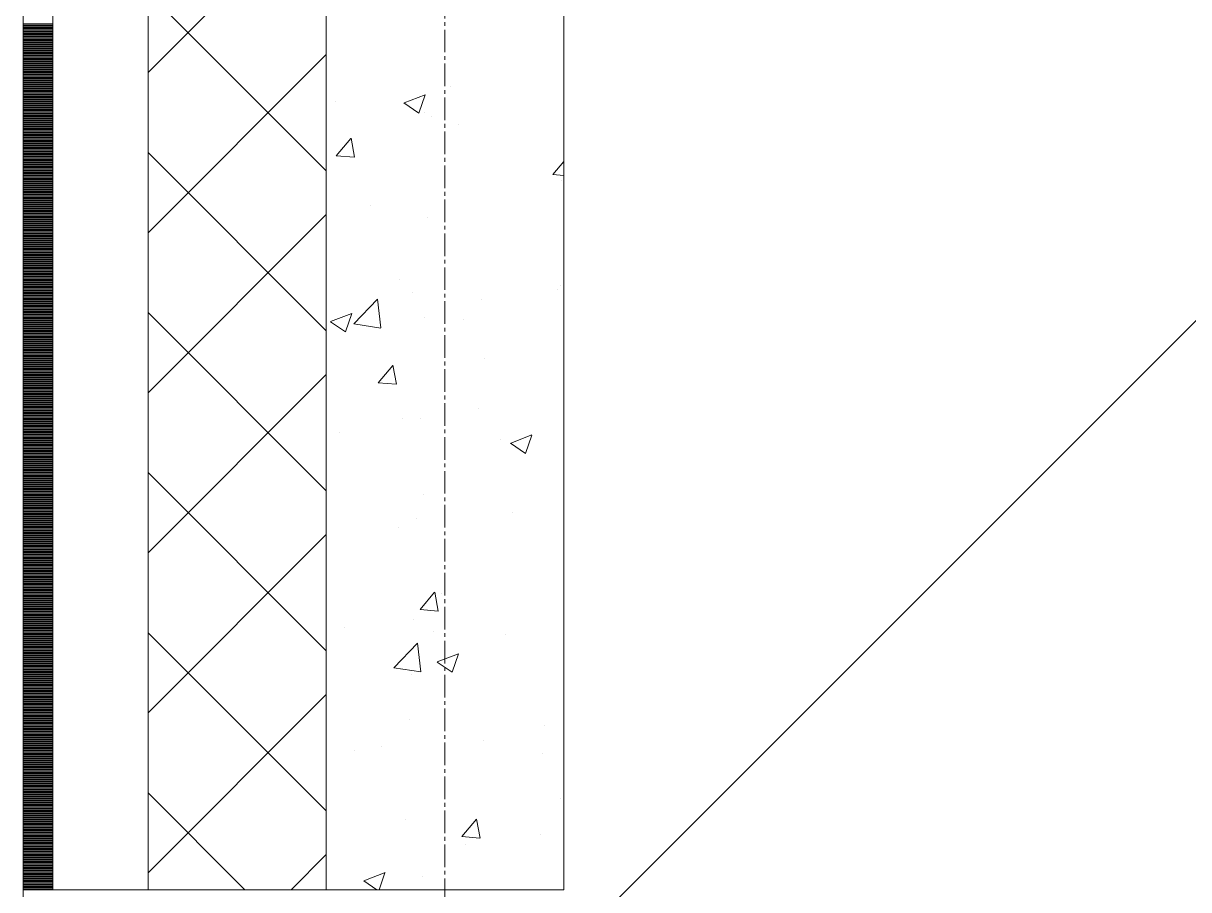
# Model space of a CAD drawing. Header units: millimetres. Extents: x 538266 to 1167394, y 114608 to 637157.
# Drawn here: x 828883 to 829864, y 137013 to 137742 of the extents above; entities that cross this region are included whole.
import ezdxf
from ezdxf.enums import TextEntityAlignment as Align

# ---------------------------------------------------------------- set-up
doc = ezdxf.new("R2010")
doc.units = ezdxf.units.MM
doc.linetypes.add('CENTER2', pattern=[28.575, 19.05, -3.175, 3.175, -3.175])
doc.linetypes.add('DASHED', pattern=[19.05, 12.7, -6.35])
doc.layers.get('Defpoints').update_dxf_attribs({"color": 140})
doc.layers.add('АР_Делит', color=120, linetype='Continuous', lineweight=0, plot=False)
for name, color, linetype, lineweight in [('АР_Стены ПЕНОблок', 52, 'Continuous', 20), ('АР_Тонкая', 254, 'Continuous', 5), ('АР_Утеплитель', 31, 'Continuous', 0), ('АР_Штриховка', 8, 'Continuous', 0)]:
    doc.layers.add(name, color=color, linetype=linetype, lineweight=lineweight)
doc.layers.add('РД_Оси_100', color=7, linetype='Continuous', lineweight=0, true_color=0x525252)
doc.layers.add('ФВ-5', color=7, linetype='Continuous')
doc.styles.add('style1', font='ARIALN.TTF')

# ---------------------------------------------------------------- blocks, each defined once
blk = doc.blocks.new('2_этаж')
at = {"layer": 'АР_Стены ПЕНОблок', "color": 18, "linetype": 'Continuous', "lineweight": 20, "true_color": 0x000000}
for p, q in [((672773.57, 213213.25), (672773.57, 137013.25)), ((672973.57, 137013.25), (672973.57, 213213.25)), ((672773.57, 137013.25), (672973.57, 137013.25))]:
    blk.add_line(p, q, dxfattribs=at)
at = {"layer": 'АР_Тонкая', "color": 18, "linetype": 'Continuous', "lineweight": 5, "true_color": 0x000000}
for p, q in [((672518.57, 213213.25), (672518.57, 137013.25)), ((672543.57, 213213.25), (672543.57, 137013.25)), ((672543.57, 137013.25), (672543.57, 213213.25)), ((672623.57, 137013.25), (672623.57, 213213.25)), ((672518.57, 137013.25), (672543.57, 137013.25)), ((672543.57, 137013.25), (672623.57, 137013.25))]:
    blk.add_line(p, q, dxfattribs=at)
at = {"layer": 'АР_Утеплитель', "color": 18, "linetype": 'Continuous', "lineweight": 0, "true_color": 0x000000}
for p, q in [((672623.57, 213213.25), (672623.57, 137013.25)), ((672773.57, 137013.25), (672773.57, 213213.25)), ((672623.57, 137013.25), (672773.57, 137013.25))]:
    blk.add_line(p, q, dxfattribs=at)
at = {"layer": 'АР_Штриховка', "color": 18, "linetype": 'Continuous', "lineweight": 0, "true_color": 0x000000}
for p, q in [((672623.57, 137700.96), (672773.57, 137850.96)), ((672773.57, 137618.39), (672623.57, 137768.39)), ((672518.57, 137742), (672543.57, 137742)), ((672518.57, 137741), (672543.57, 137741)), ((672518.57, 137740), (672543.57, 137740)), ((672518.57, 137739), (672543.57, 137739)), ((672518.57, 137738), (672543.57, 137738)), ((672518.57, 137737), (672543.57, 137737)), ((672518.57, 137736), (672543.57, 137736)), ((672518.57, 137735), (672543.57, 137735)), ((672518.57, 137734), (672543.57, 137734)), ((672518.57, 137733), (672543.57, 137733)), ((672518.57, 137732), (672543.57, 137732)), ((672518.57, 137731), (672543.57, 137731)), ((672518.57, 137730), (672543.57, 137730)), ((672518.57, 137729), (672543.57, 137729)), ((672518.57, 137728), (672543.57, 137728)), ((672518.57, 137727), (672543.57, 137727)), ((672518.57, 137726), (672543.57, 137726)), ((672518.57, 137725), (672543.57, 137725)), ((672518.57, 137724), (672543.57, 137724)), ((672518.57, 137723), (672543.57, 137723)), ((672518.57, 137722), (672543.57, 137722)), ((672518.57, 137721), (672543.57, 137721)), ((672518.57, 137720), (672543.57, 137720)), ((672518.57, 137719), (672543.57, 137719)), ((672518.57, 137718), (672543.57, 137718)), ((672518.57, 137717), (672543.57, 137717)), ((672518.57, 137716), (672543.57, 137716)), ((672518.57, 137715), (672543.57, 137715)), ((672518.57, 137714), (672543.57, 137714)), ((672518.57, 137713), (672543.57, 137713)), ((672518.57, 137712), (672543.57, 137712)), ((672518.57, 137711), (672543.57, 137711)), ((672623.57, 137566.26), (672773.57, 137716.26)), ((672518.57, 137710), (672543.57, 137710)), ((672518.57, 137709), (672543.57, 137709)), ((672518.57, 137708), (672543.57, 137708)), ((672518.57, 137707), (672543.57, 137707)), ((672518.57, 137706), (672543.57, 137706)), ((672518.57, 137705), (672543.57, 137705)), ((672518.57, 137704), (672543.57, 137704)), ((672518.57, 137703), (672543.57, 137703)), ((672518.57, 137702), (672543.57, 137702)), ((672518.57, 137701), (672543.57, 137701)), ((672518.57, 137700), (672543.57, 137700)), ((672518.57, 137699), (672543.57, 137699)), ((672518.57, 137698), (672543.57, 137698)), ((672518.57, 137697), (672543.57, 137697)), ((672518.57, 137696), (672543.57, 137696)), ((672518.57, 137695), (672543.57, 137695)), ((672518.57, 137694), (672543.57, 137694)), ((672518.57, 137693), (672543.57, 137693)), ((672518.57, 137692), (672543.57, 137692)), ((672518.57, 137691), (672543.57, 137691)), ((672518.57, 137690), (672543.57, 137690)), ((672518.57, 137689), (672543.57, 137689)), ((672518.57, 137688), (672543.57, 137688)), ((672518.57, 137687), (672543.57, 137687)), ((672518.57, 137686), (672543.57, 137686)), ((672518.57, 137685), (672543.57, 137685)), ((672518.57, 137684), (672543.57, 137684)), ((672518.57, 137683), (672543.57, 137683)), ((672518.57, 137682), (672543.57, 137682)), ((672839.13, 137675.61), (672856.92, 137682.44)), ((672851.72, 137666.97), (672856.87, 137682.31)), ((672877.9, 137689.07), (672877.9, 137689.07)), ((672518.57, 137681), (672543.57, 137681)), ((672518.57, 137680), (672543.57, 137680)), ((672518.57, 137679), (672543.57, 137679)), ((672518.57, 137678), (672543.57, 137678)), ((672518.57, 137677), (672543.57, 137677)), ((672518.57, 137676), (672543.57, 137676)), ((672518.57, 137675), (672543.57, 137675)), ((672518.57, 137674), (672543.57, 137674)), ((672518.57, 137673), (672543.57, 137673)), ((672518.57, 137672), (672543.57, 137672)), ((672781.7, 137676.4), (672781.7, 137676.4)), ((672839.08, 137675.49), (672851.71, 137666.97)), ((672518.57, 137671), (672543.57, 137671)), ((672518.57, 137670), (672543.57, 137670)), ((672518.57, 137669), (672543.57, 137669)), ((672518.57, 137668), (672543.57, 137668)), ((672518.57, 137667), (672543.57, 137667)), ((672518.57, 137666), (672543.57, 137666)), ((672518.57, 137665), (672543.57, 137665)), ((672518.57, 137664), (672543.57, 137664)), ((672518.57, 137663), (672543.57, 137663)), ((672518.57, 137662), (672543.57, 137662)), ((672856.35, 137667.82), (672856.35, 137667.82)), ((672862.16, 137663.83), (672862.16, 137663.83)), ((672518.57, 137661), (672543.57, 137661)), ((672518.57, 137660), (672543.57, 137660)), ((672518.57, 137659), (672543.57, 137659)), ((672518.57, 137658), (672543.57, 137658)), ((672518.57, 137657), (672543.57, 137657)), ((672518.57, 137656), (672543.57, 137656)), ((672518.57, 137655), (672543.57, 137655)), ((672518.57, 137654), (672543.57, 137654)), ((672518.57, 137653), (672543.57, 137653)), ((672518.57, 137652), (672543.57, 137652)), ((672884.76, 137657), (672884.76, 137657)), ((672518.57, 137651), (672543.57, 137651)), ((672518.57, 137650), (672543.57, 137650)), ((672518.57, 137649), (672543.57, 137649)), ((672518.57, 137648), (672543.57, 137648)), ((672518.57, 137647), (672543.57, 137647)), ((672518.57, 137646), (672543.57, 137646)), ((672518.57, 137645), (672543.57, 137645)), ((672518.57, 137644), (672543.57, 137644)), ((672518.57, 137643), (672543.57, 137643)), ((672518.57, 137642), (672543.57, 137642)), ((672782.11, 137631.08), (672794.35, 137645.67)), ((672797.42, 137629.77), (672794.48, 137645.69)), ((672518.57, 137641), (672543.57, 137641)), ((672518.57, 137640), (672543.57, 137640)), ((672518.57, 137639), (672543.57, 137639)), ((672518.57, 137638), (672543.57, 137638)), ((672518.57, 137637), (672543.57, 137637)), ((672518.57, 137636), (672543.57, 137636)), ((672518.57, 137635), (672543.57, 137635)), ((672518.57, 137634), (672543.57, 137634)), ((672518.57, 137633), (672543.57, 137633)), ((672518.57, 137632), (672543.57, 137632)), ((672773.57, 137483.69), (672623.57, 137633.69)), ((672518.57, 137631), (672543.57, 137631)), ((672518.57, 137630), (672543.57, 137630)), ((672518.57, 137629), (672543.57, 137629)), ((672518.57, 137628), (672543.57, 137628)), ((672518.57, 137627), (672543.57, 137627)), ((672518.57, 137626), (672543.57, 137626)), ((672518.57, 137625), (672543.57, 137625)), ((672518.57, 137624), (672543.57, 137624)), ((672518.57, 137623), (672543.57, 137623)), ((672782.11, 137631.07), (672797.29, 137629.74)), ((672964.29, 137615.14), (672973.57, 137626.19)), ((672518.57, 137622), (672543.57, 137622)), ((672518.57, 137621), (672543.57, 137621)), ((672518.57, 137620), (672543.57, 137620)), ((672518.57, 137619), (672543.57, 137619)), ((672518.57, 137618), (672543.57, 137618)), ((672518.57, 137617), (672543.57, 137617)), ((672518.57, 137616), (672543.57, 137616)), ((672518.57, 137615), (672543.57, 137615)), ((672518.57, 137614), (672543.57, 137614)), ((672518.57, 137613), (672543.57, 137613)), ((672964.29, 137615.13), (672973.57, 137614.32)), ((672518.57, 137612), (672543.57, 137612)), ((672518.57, 137611), (672543.57, 137611)), ((672518.57, 137610), (672543.57, 137610)), ((672518.57, 137609), (672543.57, 137609)), ((672518.57, 137608), (672543.57, 137608)), ((672518.57, 137607), (672543.57, 137607)), ((672518.57, 137606), (672543.57, 137606)), ((672518.57, 137605), (672543.57, 137605)), ((672518.57, 137604), (672543.57, 137604)), ((672518.57, 137603), (672543.57, 137603)), ((672971.49, 137610.01), (672971.49, 137610.01)), ((672518.57, 137602), (672543.57, 137602)), ((672518.57, 137601), (672543.57, 137601)), ((672518.57, 137600), (672543.57, 137600)), ((672518.57, 137599), (672543.57, 137599)), ((672518.57, 137598), (672543.57, 137598)), ((672518.57, 137597), (672543.57, 137597)), ((672518.57, 137596), (672543.57, 137596)), ((672518.57, 137595), (672543.57, 137595)), ((672518.57, 137594), (672543.57, 137594)), ((672518.57, 137593), (672543.57, 137593)), ((672518.57, 137592), (672543.57, 137592)), ((672518.57, 137591), (672543.57, 137591)), ((672518.57, 137590), (672543.57, 137590)), ((672518.57, 137589), (672543.57, 137589)), ((672518.57, 137588), (672543.57, 137588)), ((672518.57, 137587), (672543.57, 137587)), ((672518.57, 137586), (672543.57, 137586)), ((672518.57, 137585), (672543.57, 137585)), ((672518.57, 137584), (672543.57, 137584)), ((672518.57, 137583), (672543.57, 137583)), ((672811.08, 137588.89), (672811.08, 137588.89)), ((672518.57, 137582), (672543.57, 137582)), ((672518.57, 137581), (672543.57, 137581)), ((672518.57, 137580), (672543.57, 137580)), ((672518.57, 137579), (672543.57, 137579)), ((672518.57, 137578), (672543.57, 137578)), ((672518.57, 137577), (672543.57, 137577)), ((672518.57, 137576), (672543.57, 137576)), ((672518.57, 137575), (672543.57, 137575)), ((672518.57, 137574), (672543.57, 137574)), ((672623.57, 137431.55), (672773.57, 137581.55)), ((672859.07, 137579.27), (672859.07, 137579.27)), ((672518.57, 137573), (672543.57, 137573)), ((672518.57, 137572), (672543.57, 137572)), ((672518.57, 137571), (672543.57, 137571)), ((672518.57, 137570), (672543.57, 137570)), ((672518.57, 137569), (672543.57, 137569)), ((672518.57, 137568), (672543.57, 137568)), ((672518.57, 137567), (672543.57, 137567)), ((672518.57, 137566), (672543.57, 137566)), ((672518.57, 137565), (672543.57, 137565)), ((672518.57, 137564), (672543.57, 137564)), ((672518.57, 137563), (672543.57, 137563)), ((672518.57, 137562), (672543.57, 137562)), ((672518.57, 137561), (672543.57, 137561)), ((672518.57, 137560), (672543.57, 137560)), ((672518.57, 137559), (672543.57, 137559)), ((672518.57, 137558), (672543.57, 137558)), ((672518.57, 137557), (672543.57, 137557)), ((672518.57, 137556), (672543.57, 137556)), ((672518.57, 137555), (672543.57, 137555)), ((672518.57, 137554), (672543.57, 137554)), ((672518.57, 137553), (672543.57, 137553)), ((672518.57, 137552), (672543.57, 137552)), ((672518.57, 137551), (672543.57, 137551)), ((672518.57, 137550), (672543.57, 137550)), ((672518.57, 137549), (672543.57, 137549)), ((672518.57, 137548), (672543.57, 137548)), ((672518.57, 137547), (672543.57, 137547)), ((672518.57, 137546), (672543.57, 137546)), ((672518.57, 137545), (672543.57, 137545)), ((672518.57, 137544), (672543.57, 137544)), ((672518.57, 137543), (672543.57, 137543)), ((672518.57, 137542), (672543.57, 137542)), ((672518.57, 137541), (672543.57, 137541)), ((672518.57, 137540), (672543.57, 137540)), ((672518.57, 137539), (672543.57, 137539)), ((672518.57, 137538), (672543.57, 137538)), ((672518.57, 137537), (672543.57, 137537)), ((672518.57, 137536), (672543.57, 137536)), ((672518.57, 137535), (672543.57, 137535)), ((672518.57, 137534), (672543.57, 137534)), ((672518.57, 137533), (672543.57, 137533)), ((672518.57, 137532), (672543.57, 137532)), ((672518.57, 137531), (672543.57, 137531)), ((672518.57, 137530), (672543.57, 137530)), ((672518.57, 137529), (672543.57, 137529)), ((672518.57, 137528), (672543.57, 137528)), ((672518.57, 137527), (672543.57, 137527)), ((672518.57, 137526), (672543.57, 137526)), ((672518.57, 137525), (672543.57, 137525)), ((672835.29, 137527.21), (672835.29, 137527.21)), ((672518.57, 137524), (672543.57, 137524)), ((672518.57, 137523), (672543.57, 137523)), ((672518.57, 137522), (672543.57, 137522)), ((672518.57, 137521), (672543.57, 137521)), ((672518.57, 137520), (672543.57, 137520)), ((672518.57, 137519), (672543.57, 137519)), ((672518.57, 137518), (672543.57, 137518)), ((672518.57, 137517), (672543.57, 137517)), ((672518.57, 137516), (672543.57, 137516)), ((672518.57, 137515), (672543.57, 137515)), ((672845.86, 137516.26), (672845.86, 137516.26)), ((672968.26, 137518.2), (672968.26, 137518.2)), ((672970.88, 137521.48), (672970.88, 137521.48)), ((672518.57, 137514), (672543.57, 137514)), ((672518.57, 137513), (672543.57, 137513)), ((672518.57, 137512), (672543.57, 137512)), ((672518.57, 137511), (672543.57, 137511)), ((672518.57, 137510), (672543.57, 137510)), ((672518.57, 137509), (672543.57, 137509)), ((672518.57, 137508), (672543.57, 137508)), ((672518.57, 137507), (672543.57, 137507)), ((672518.57, 137506), (672543.57, 137506)), ((672518.57, 137505), (672543.57, 137505)), ((672796.92, 137489.58), (672816.7, 137510.19)), ((672819.55, 137486.08), (672816.74, 137510.2)), ((672904.67, 137509.82), (672904.67, 137509.82)), ((672518.57, 137504), (672543.57, 137504)), ((672518.57, 137503), (672543.57, 137503)), ((672518.57, 137502), (672543.57, 137502)), ((672518.57, 137501), (672543.57, 137501)), ((672518.57, 137500), (672543.57, 137500)), ((672518.57, 137499), (672543.57, 137499)), ((672518.57, 137498), (672543.57, 137498)), ((672518.57, 137497), (672543.57, 137497)), ((672518.57, 137496), (672543.57, 137496)), ((672518.57, 137495), (672543.57, 137495)), ((672773.57, 137348.99), (672623.57, 137498.99)), ((672777.33, 137491.42), (672795.11, 137498.25)), ((672789.92, 137482.78), (672795.07, 137498.13)), ((672855.98, 137494.72), (672855.98, 137494.72)), ((672518.57, 137494), (672543.57, 137494)), ((672518.57, 137493), (672543.57, 137493)), ((672518.57, 137492), (672543.57, 137492)), ((672518.57, 137491), (672543.57, 137491)), ((672518.57, 137490), (672543.57, 137490)), ((672518.57, 137489), (672543.57, 137489)), ((672518.57, 137488), (672543.57, 137488)), ((672518.57, 137487), (672543.57, 137487)), ((672518.57, 137486), (672543.57, 137486)), ((672518.57, 137485), (672543.57, 137485)), ((672777.28, 137491.3), (672789.91, 137482.78)), ((672796.95, 137489.51), (672819.54, 137486.01)), ((672888.85, 137493.09), (672888.85, 137493.09)), ((672518.57, 137484), (672543.57, 137484)), ((672518.57, 137483), (672543.57, 137483)), ((672518.57, 137482), (672543.57, 137482)), ((672518.57, 137481), (672543.57, 137481)), ((672518.57, 137480), (672543.57, 137480)), ((672518.57, 137479), (672543.57, 137479)), ((672518.57, 137478), (672543.57, 137478)), ((672518.57, 137477), (672543.57, 137477)), ((672518.57, 137476), (672543.57, 137476)), ((672518.57, 137475), (672543.57, 137475)), ((672518.57, 137474), (672543.57, 137474)), ((672518.57, 137473), (672543.57, 137473)), ((672518.57, 137472), (672543.57, 137472)), ((672518.57, 137471), (672543.57, 137471)), ((672518.57, 137470), (672543.57, 137470)), ((672518.57, 137469), (672543.57, 137469)), ((672518.57, 137468), (672543.57, 137468)), ((672518.57, 137467), (672543.57, 137467)), ((672518.57, 137466), (672543.57, 137466)), ((672518.57, 137465), (672543.57, 137465)), ((672518.57, 137464), (672543.57, 137464)), ((672518.57, 137463), (672543.57, 137463)), ((672518.57, 137462), (672543.57, 137462)), ((672518.57, 137461), (672543.57, 137461)), ((672518.57, 137460), (672543.57, 137460)), ((672518.57, 137459), (672543.57, 137459)), ((672518.57, 137458), (672543.57, 137458)), ((672518.57, 137457), (672543.57, 137457)), ((672518.57, 137456), (672543.57, 137456)), ((672906.73, 137460.49), (672906.73, 137460.49)), ((672518.57, 137455), (672543.57, 137455)), ((672518.57, 137454), (672543.57, 137454)), ((672518.57, 137453), (672543.57, 137453)), ((672518.57, 137452), (672543.57, 137452)), ((672518.57, 137451), (672543.57, 137451)), ((672518.57, 137450), (672543.57, 137450)), ((672518.57, 137449), (672543.57, 137449)), ((672518.57, 137448), (672543.57, 137448)), ((672518.57, 137447), (672543.57, 137447)), ((672518.57, 137446), (672543.57, 137446)), ((672623.57, 137296.85), (672773.57, 137446.85)), ((672817.35, 137440.02), (672829.6, 137454.61)), ((672832.66, 137438.71), (672829.73, 137454.63)), ((672518.57, 137445), (672543.57, 137445)), ((672518.57, 137444), (672543.57, 137444)), ((672518.57, 137443), (672543.57, 137443)), ((672518.57, 137442), (672543.57, 137442)), ((672518.57, 137441), (672543.57, 137441)), ((672518.57, 137440), (672543.57, 137440)), ((672518.57, 137439), (672543.57, 137439)), ((672518.57, 137438), (672543.57, 137438)), ((672518.57, 137437), (672543.57, 137437)), ((672518.57, 137436), (672543.57, 137436)), ((672817.35, 137440.01), (672832.53, 137438.69)), ((672518.57, 137435), (672543.57, 137435)), ((672518.57, 137434), (672543.57, 137434)), ((672518.57, 137433), (672543.57, 137433)), ((672518.57, 137432), (672543.57, 137432)), ((672518.57, 137431), (672543.57, 137431)), ((672518.57, 137430), (672543.57, 137430)), ((672518.57, 137429), (672543.57, 137429)), ((672518.57, 137428), (672543.57, 137428)), ((672518.57, 137427), (672543.57, 137427)), ((672518.57, 137426), (672543.57, 137426)), ((672518.57, 137425), (672543.57, 137425)), ((672518.57, 137424), (672543.57, 137424)), ((672518.57, 137423), (672543.57, 137423)), ((672518.57, 137422), (672543.57, 137422)), ((672518.57, 137421), (672543.57, 137421)), ((672518.57, 137420), (672543.57, 137420)), ((672518.57, 137419), (672543.57, 137419)), ((672518.57, 137418), (672543.57, 137418)), ((672518.57, 137417), (672543.57, 137417)), ((672901.44, 137418.02), (672901.44, 137418.02)), ((672518.57, 137416), (672543.57, 137416)), ((672518.57, 137415), (672543.57, 137415)), ((672518.57, 137414), (672543.57, 137414)), ((672518.57, 137413), (672543.57, 137413)), ((672518.57, 137412), (672543.57, 137412)), ((672518.57, 137411), (672543.57, 137411)), ((672518.57, 137410), (672543.57, 137410)), ((672518.57, 137409), (672543.57, 137409)), ((672518.57, 137408), (672543.57, 137408)), ((672518.57, 137407), (672543.57, 137407)), ((672837.85, 137409.64), (672837.85, 137409.64)), ((672852.89, 137410.16), (672852.89, 137410.16)), ((672518.57, 137406), (672543.57, 137406)), ((672518.57, 137405), (672543.57, 137405)), ((672518.57, 137404), (672543.57, 137404)), ((672518.57, 137403), (672543.57, 137403)), ((672518.57, 137402), (672543.57, 137402)), ((672518.57, 137401), (672543.57, 137401)), ((672518.57, 137400), (672543.57, 137400)), ((672518.57, 137399), (672543.57, 137399)), ((672518.57, 137398), (672543.57, 137398)), ((672518.57, 137397), (672543.57, 137397)), ((672784.76, 137398.1), (672784.76, 137398.1)), ((672518.57, 137396), (672543.57, 137396)), ((672518.57, 137395), (672543.57, 137395)), ((672518.57, 137394), (672543.57, 137394)), ((672518.57, 137393), (672543.57, 137393)), ((672518.57, 137392), (672543.57, 137392)), ((672518.57, 137391), (672543.57, 137391)), ((672518.57, 137390), (672543.57, 137390)), ((672518.57, 137389), (672543.57, 137389)), ((672518.57, 137388), (672543.57, 137388)), ((672518.57, 137387), (672543.57, 137387)), ((672920.35, 137392.37), (672920.35, 137392.37)), ((672928.89, 137389.04), (672941.52, 137380.52)), ((672928.94, 137389.16), (672946.73, 137395.98)), ((672941.53, 137380.51), (672946.68, 137395.86)), ((672518.57, 137386), (672543.57, 137386)), ((672518.57, 137385), (672543.57, 137385)), ((672518.57, 137384), (672543.57, 137384)), ((672518.57, 137383), (672543.57, 137383)), ((672518.57, 137382), (672543.57, 137382)), ((672518.57, 137381), (672543.57, 137381)), ((672518.57, 137380), (672543.57, 137380)), ((672518.57, 137379), (672543.57, 137379)), ((672518.57, 137378), (672543.57, 137378)), ((672518.57, 137377), (672543.57, 137377)), ((672518.57, 137376), (672543.57, 137376)), ((672518.57, 137375), (672543.57, 137375)), ((672518.57, 137374), (672543.57, 137374)), ((672518.57, 137373), (672543.57, 137373)), ((672518.57, 137372), (672543.57, 137372)), ((672518.57, 137371), (672543.57, 137371)), ((672518.57, 137370), (672543.57, 137370)), ((672518.57, 137369), (672543.57, 137369)), ((672518.57, 137368), (672543.57, 137368)), ((672518.57, 137367), (672543.57, 137367)), ((672518.57, 137366), (672543.57, 137366)), ((672518.57, 137365), (672543.57, 137365)), ((672518.57, 137364), (672543.57, 137364)), ((672518.57, 137363), (672543.57, 137363)), ((672518.57, 137362), (672543.57, 137362)), ((672518.57, 137361), (672543.57, 137361)), ((672518.57, 137360), (672543.57, 137360)), ((672518.57, 137359), (672543.57, 137359)), ((672518.57, 137358), (672543.57, 137358)), ((672773.57, 137214.28), (672623.57, 137364.28)), ((672518.57, 137357), (672543.57, 137357)), ((672518.57, 137356), (672543.57, 137356)), ((672518.57, 137355), (672543.57, 137355)), ((672518.57, 137354), (672543.57, 137354)), ((672518.57, 137353), (672543.57, 137353)), ((672518.57, 137352), (672543.57, 137352)), ((672518.57, 137351), (672543.57, 137351)), ((672518.57, 137350), (672543.57, 137350)), ((672518.57, 137349), (672543.57, 137349)), ((672518.57, 137348), (672543.57, 137348)), ((672518.57, 137347), (672543.57, 137347)), ((672518.57, 137346), (672543.57, 137346)), ((672518.57, 137345), (672543.57, 137345)), ((672518.57, 137344), (672543.57, 137344)), ((672518.57, 137343), (672543.57, 137343)), ((672518.57, 137342), (672543.57, 137342)), ((672518.57, 137341), (672543.57, 137341)), ((672518.57, 137340), (672543.57, 137340)), ((672518.57, 137339), (672543.57, 137339)), ((672518.57, 137338), (672543.57, 137338)), ((672855.6, 137346.18), (672855.6, 137346.18)), ((672518.57, 137337), (672543.57, 137337)), ((672518.57, 137336), (672543.57, 137336)), ((672518.57, 137335), (672543.57, 137335)), ((672518.57, 137334), (672543.57, 137334)), ((672518.57, 137333), (672543.57, 137333)), ((672518.57, 137332), (672543.57, 137332)), ((672518.57, 137331), (672543.57, 137331)), ((672518.57, 137330), (672543.57, 137330)), ((672518.57, 137329), (672543.57, 137329)), ((672518.57, 137328), (672543.57, 137328)), ((672930.82, 137330.5), (672930.82, 137330.5)), ((672518.57, 137327), (672543.57, 137327)), ((672518.57, 137326), (672543.57, 137326)), ((672518.57, 137325), (672543.57, 137325)), ((672518.57, 137324), (672543.57, 137324)), ((672518.57, 137323), (672543.57, 137323)), ((672518.57, 137322), (672543.57, 137322)), ((672518.57, 137321), (672543.57, 137321)), ((672518.57, 137320), (672543.57, 137320)), ((672518.57, 137319), (672543.57, 137319)), ((672849.81, 137325.6), (672849.81, 137325.6)), ((672518.57, 137318), (672543.57, 137318)), ((672518.57, 137317), (672543.57, 137317)), ((672518.57, 137316), (672543.57, 137316)), ((672518.57, 137315), (672543.57, 137315)), ((672518.57, 137314), (672543.57, 137314)), ((672518.57, 137313), (672543.57, 137313)), ((672518.57, 137312), (672543.57, 137312)), ((672518.57, 137311), (672543.57, 137311)), ((672518.57, 137310), (672543.57, 137310)), ((672518.57, 137309), (672543.57, 137309)), ((672623.57, 137162.15), (672773.57, 137312.15)), ((672834.62, 137317.83), (672834.62, 137317.83)), ((672518.57, 137308), (672543.57, 137308)), ((672518.57, 137307), (672543.57, 137307)), ((672518.57, 137306), (672543.57, 137306)), ((672518.57, 137305), (672543.57, 137305)), ((672518.57, 137304), (672543.57, 137304)), ((672518.57, 137303), (672543.57, 137303)), ((672518.57, 137302), (672543.57, 137302)), ((672518.57, 137301), (672543.57, 137301)), ((672518.57, 137300), (672543.57, 137300)), ((672518.57, 137299), (672543.57, 137299)), ((672518.57, 137298), (672543.57, 137298)), ((672518.57, 137297), (672543.57, 137297)), ((672518.57, 137296), (672543.57, 137296)), ((672518.57, 137295), (672543.57, 137295)), ((672518.57, 137294), (672543.57, 137294)), ((672518.57, 137293), (672543.57, 137293)), ((672518.57, 137292), (672543.57, 137292)), ((672518.57, 137291), (672543.57, 137291)), ((672518.57, 137290), (672543.57, 137290)), ((672518.57, 137289), (672543.57, 137289)), ((672518.57, 137288), (672543.57, 137288)), ((672518.57, 137287), (672543.57, 137287)), ((672518.57, 137286), (672543.57, 137286)), ((672518.57, 137285), (672543.57, 137285)), ((672518.57, 137284), (672543.57, 137284)), ((672518.57, 137283), (672543.57, 137283)), ((672518.57, 137282), (672543.57, 137282)), ((672518.57, 137281), (672543.57, 137281)), ((672518.57, 137280), (672543.57, 137280)), ((672518.57, 137279), (672543.57, 137279)), ((672518.57, 137278), (672543.57, 137278)), ((672518.57, 137277), (672543.57, 137277)), ((672518.57, 137276), (672543.57, 137276)), ((672518.57, 137275), (672543.57, 137275)), ((672518.57, 137274), (672543.57, 137274)), ((672518.57, 137273), (672543.57, 137273)), ((672518.57, 137272), (672543.57, 137272)), ((672518.57, 137271), (672543.57, 137271)), ((672518.57, 137270), (672543.57, 137270)), ((672518.57, 137269), (672543.57, 137269)), ((672518.57, 137268), (672543.57, 137268)), ((672518.57, 137267), (672543.57, 137267)), ((672518.57, 137266), (672543.57, 137266)), ((672518.57, 137265), (672543.57, 137265)), ((672518.57, 137264), (672543.57, 137264)), ((672518.57, 137263), (672543.57, 137263)), ((672518.57, 137262), (672543.57, 137262)), ((672518.57, 137261), (672543.57, 137261)), ((672518.57, 137260), (672543.57, 137260)), ((672852.6, 137248.96), (672864.84, 137263.56)), ((672867.9, 137247.65), (672864.97, 137263.57)), ((672870.89, 137262.57), (672870.89, 137262.57)), ((672518.57, 137259), (672543.57, 137259)), ((672518.57, 137258), (672543.57, 137258)), ((672518.57, 137257), (672543.57, 137257)), ((672518.57, 137256), (672543.57, 137256)), ((672518.57, 137255), (672543.57, 137255)), ((672518.57, 137254), (672543.57, 137254)), ((672518.57, 137253), (672543.57, 137253)), ((672518.57, 137252), (672543.57, 137252)), ((672518.57, 137251), (672543.57, 137251)), ((672518.57, 137250), (672543.57, 137250)), ((672518.57, 137249), (672543.57, 137249)), ((672518.57, 137248), (672543.57, 137248)), ((672518.57, 137247), (672543.57, 137247)), ((672518.57, 137246), (672543.57, 137246)), ((672518.57, 137245), (672543.57, 137245)), ((672518.57, 137244), (672543.57, 137244)), ((672518.57, 137243), (672543.57, 137243)), ((672518.57, 137242), (672543.57, 137242)), ((672518.57, 137241), (672543.57, 137241)), ((672518.57, 137240), (672543.57, 137240)), ((672846.72, 137241.05), (672846.72, 137241.05)), ((672852.6, 137248.96), (672867.78, 137247.63)), ((672518.57, 137239), (672543.57, 137239)), ((672518.57, 137238), (672543.57, 137238)), ((672518.57, 137237), (672543.57, 137237)), ((672518.57, 137236), (672543.57, 137236)), ((672518.57, 137235), (672543.57, 137235)), ((672518.57, 137234), (672543.57, 137234)), ((672518.57, 137233), (672543.57, 137233)), ((672518.57, 137232), (672543.57, 137232)), ((672518.57, 137231), (672543.57, 137231)), ((672518.57, 137230), (672543.57, 137230)), ((672788.85, 137234.19), (672788.85, 137234.19)), ((672864, 137230.32), (672864, 137230.32)), ((672518.57, 137229), (672543.57, 137229)), ((672518.57, 137228), (672543.57, 137228)), ((672518.57, 137227), (672543.57, 137227)), ((672518.57, 137226), (672543.57, 137226)), ((672518.57, 137225), (672543.57, 137225)), ((672518.57, 137224), (672543.57, 137224)), ((672518.57, 137223), (672543.57, 137223)), ((672518.57, 137222), (672543.57, 137222)), ((672518.57, 137221), (672543.57, 137221)), ((672518.57, 137220), (672543.57, 137220)), ((672773.57, 137079.58), (672623.57, 137229.58)), ((672830.59, 137200.11), (672850.37, 137220.73)), ((672853.22, 137196.61), (672850.41, 137220.73)), ((672924.44, 137228.46), (672924.44, 137228.46)), ((672518.57, 137219), (672543.57, 137219)), ((672518.57, 137218), (672543.57, 137218)), ((672518.57, 137217), (672543.57, 137217)), ((672518.57, 137216), (672543.57, 137216)), ((672518.57, 137215), (672543.57, 137215)), ((672518.57, 137214), (672543.57, 137214)), ((672518.57, 137213), (672543.57, 137213)), ((672518.57, 137212), (672543.57, 137212)), ((672518.57, 137211), (672543.57, 137211)), ((672867.14, 137204.97), (672884.93, 137211.8)), ((672879.73, 137196.32), (672884.88, 137211.67)), ((672518.57, 137210), (672543.57, 137210)), ((672518.57, 137209), (672543.57, 137209)), ((672518.57, 137208), (672543.57, 137208)), ((672518.57, 137207), (672543.57, 137207)), ((672518.57, 137206), (672543.57, 137206)), ((672518.57, 137205), (672543.57, 137205)), ((672518.57, 137204), (672543.57, 137204)), ((672518.57, 137203), (672543.57, 137203)), ((672518.57, 137202), (672543.57, 137202)), ((672518.57, 137201), (672543.57, 137201)), ((672867.09, 137204.85), (672879.72, 137196.33)), ((672518.57, 137200), (672543.57, 137200)), ((672518.57, 137199), (672543.57, 137199)), ((672518.57, 137198), (672543.57, 137198)), ((672518.57, 137197), (672543.57, 137197)), ((672518.57, 137196), (672543.57, 137196)), ((672518.57, 137195), (672543.57, 137195)), ((672518.57, 137194), (672543.57, 137194)), ((672518.57, 137193), (672543.57, 137193)), ((672518.57, 137192), (672543.57, 137192)), ((672518.57, 137191), (672543.57, 137191)), ((672830.62, 137200.05), (672853.21, 137196.54)), ((672845.12, 137194.63), (672845.12, 137194.63)), ((672518.57, 137190), (672543.57, 137190)), ((672518.57, 137189), (672543.57, 137189)), ((672518.57, 137188), (672543.57, 137188)), ((672518.57, 137187), (672543.57, 137187)), ((672518.57, 137186), (672543.57, 137186)), ((672518.57, 137185), (672543.57, 137185)), ((672518.57, 137184), (672543.57, 137184)), ((672518.57, 137183), (672543.57, 137183)), ((672518.57, 137182), (672543.57, 137182)), ((672518.57, 137181), (672543.57, 137181)), ((672518.57, 137180), (672543.57, 137180)), ((672518.57, 137179), (672543.57, 137179)), ((672518.57, 137178), (672543.57, 137178)), ((672518.57, 137177), (672543.57, 137177)), ((672518.57, 137176), (672543.57, 137176)), ((672518.57, 137175), (672543.57, 137175)), ((672518.57, 137174), (672543.57, 137174)), ((672518.57, 137173), (672543.57, 137173)), ((672518.57, 137172), (672543.57, 137172)), ((672518.57, 137171), (672543.57, 137171)), ((672623.57, 137027.44), (672773.57, 137177.44)), ((672518.57, 137170), (672543.57, 137170)), ((672518.57, 137169), (672543.57, 137169)), ((672518.57, 137168), (672543.57, 137168)), ((672518.57, 137167), (672543.57, 137167)), ((672518.57, 137166), (672543.57, 137166)), ((672518.57, 137165), (672543.57, 137165)), ((672518.57, 137164), (672543.57, 137164)), ((672518.57, 137163), (672543.57, 137163)), ((672518.57, 137162), (672543.57, 137162)), ((672518.57, 137161), (672543.57, 137161)), ((672518.57, 137160), (672543.57, 137160)), ((672518.57, 137159), (672543.57, 137159)), ((672518.57, 137158), (672543.57, 137158)), ((672518.57, 137157), (672543.57, 137157)), ((672518.57, 137156), (672543.57, 137156)), ((672518.57, 137155), (672543.57, 137155)), ((672518.57, 137154), (672543.57, 137154)), ((672518.57, 137153), (672543.57, 137153)), ((672518.57, 137152), (672543.57, 137152)), ((672843.63, 137156.49), (672843.63, 137156.49)), ((672957.59, 137151.26), (672957.59, 137151.26)), ((672518.57, 137151), (672543.57, 137151)), ((672518.57, 137150), (672543.57, 137150)), ((672518.57, 137149), (672543.57, 137149)), ((672518.57, 137148), (672543.57, 137148)), ((672518.57, 137147), (672543.57, 137147)), ((672518.57, 137146), (672543.57, 137146)), ((672518.57, 137145), (672543.57, 137145)), ((672518.57, 137144), (672543.57, 137144)), ((672518.57, 137143), (672543.57, 137143)), ((672518.57, 137142), (672543.57, 137142)), ((672518.57, 137141), (672543.57, 137141)), ((672518.57, 137140), (672543.57, 137140)), ((672518.57, 137139), (672543.57, 137139)), ((672518.57, 137138), (672543.57, 137138)), ((672518.57, 137137), (672543.57, 137137)), ((672518.57, 137136), (672543.57, 137136)), ((672518.57, 137135), (672543.57, 137135)), ((672518.57, 137134), (672543.57, 137134)), ((672518.57, 137133), (672543.57, 137133)), ((672518.57, 137132), (672543.57, 137132)), ((672820.36, 137133.46), (672820.36, 137133.46)), ((672905.98, 137138.86), (672905.98, 137138.86)), ((672518.57, 137131), (672543.57, 137131)), ((672518.57, 137130), (672543.57, 137130)), ((672518.57, 137129), (672543.57, 137129)), ((672518.57, 137128), (672543.57, 137128)), ((672518.57, 137127), (672543.57, 137127)), ((672518.57, 137126), (672543.57, 137126)), ((672518.57, 137125), (672543.57, 137125)), ((672518.57, 137124), (672543.57, 137124)), ((672518.57, 137123), (672543.57, 137123)), ((672518.57, 137122), (672543.57, 137122)), ((672797.18, 137130.14), (672797.18, 137130.14)), ((672955.95, 137127.74), (672955.95, 137127.74)), ((672518.57, 137121), (672543.57, 137121)), ((672518.57, 137120), (672543.57, 137120)), ((672518.57, 137119), (672543.57, 137119)), ((672518.57, 137118), (672543.57, 137118)), ((672518.57, 137117), (672543.57, 137117)), ((672518.57, 137116), (672543.57, 137116)), ((672518.57, 137115), (672543.57, 137115)), ((672518.57, 137114), (672543.57, 137114)), ((672518.57, 137113), (672543.57, 137113)), ((672518.57, 137112), (672543.57, 137112)), ((672518.57, 137111), (672543.57, 137111)), ((672518.57, 137110), (672543.57, 137110)), ((672518.57, 137109), (672543.57, 137109)), ((672518.57, 137108), (672543.57, 137108)), ((672518.57, 137107), (672543.57, 137107)), ((672518.57, 137106), (672543.57, 137106)), ((672518.57, 137105), (672543.57, 137105)), ((672518.57, 137104), (672543.57, 137104)), ((672518.57, 137103), (672543.57, 137103)), ((672518.57, 137102), (672543.57, 137102)), ((672518.57, 137101), (672543.57, 137101)), ((672518.57, 137100), (672543.57, 137100)), ((672518.57, 137099), (672543.57, 137099)), ((672518.57, 137098), (672543.57, 137098)), ((672518.57, 137097), (672543.57, 137097)), ((672518.57, 137096), (672543.57, 137096)), ((672518.57, 137095), (672543.57, 137095)), ((672518.57, 137094), (672543.57, 137094)), ((672518.57, 137093), (672543.57, 137093)), ((672705.2, 137013.25), (672623.57, 137094.88)), ((672518.57, 137092), (672543.57, 137092)), ((672518.57, 137091), (672543.57, 137091)), ((672518.57, 137090), (672543.57, 137090)), ((672518.57, 137089), (672543.57, 137089)), ((672518.57, 137088), (672543.57, 137088)), ((672518.57, 137087), (672543.57, 137087)), ((672518.57, 137086), (672543.57, 137086)), ((672518.57, 137085), (672543.57, 137085)), ((672518.57, 137084), (672543.57, 137084)), ((672518.57, 137083), (672543.57, 137083)), ((672970.95, 137089.82), (672970.95, 137089.82)), ((672518.57, 137082), (672543.57, 137082)), ((672518.57, 137081), (672543.57, 137081)), ((672518.57, 137080), (672543.57, 137080)), ((672518.57, 137079), (672543.57, 137079)), ((672518.57, 137078), (672543.57, 137078)), ((672518.57, 137077), (672543.57, 137077)), ((672518.57, 137076), (672543.57, 137076)), ((672518.57, 137075), (672543.57, 137075)), ((672518.57, 137074), (672543.57, 137074)), ((672518.57, 137073), (672543.57, 137073)), ((672518.57, 137072), (672543.57, 137072)), ((672518.57, 137071), (672543.57, 137071)), ((672518.57, 137070), (672543.57, 137070)), ((672518.57, 137069), (672543.57, 137069)), ((672518.57, 137068), (672543.57, 137068)), ((672518.57, 137067), (672543.57, 137067)), ((672518.57, 137066), (672543.57, 137066)), ((672518.57, 137065), (672543.57, 137065)), ((672518.57, 137064), (672543.57, 137064)), ((672518.57, 137063), (672543.57, 137063)), ((672840.54, 137071.94), (672840.54, 137071.94)), ((672887.84, 137057.91), (672900.09, 137072.5)), ((672903.15, 137056.6), (672900.21, 137072.52)), ((672518.57, 137062), (672543.57, 137062)), ((672518.57, 137061), (672543.57, 137061)), ((672518.57, 137060), (672543.57, 137060)), ((672518.57, 137059), (672543.57, 137059)), ((672518.57, 137058), (672543.57, 137058)), ((672518.57, 137057), (672543.57, 137057)), ((672518.57, 137056), (672543.57, 137056)), ((672518.57, 137055), (672543.57, 137055)), ((672518.57, 137054), (672543.57, 137054)), ((672887.84, 137057.9), (672903.02, 137056.57)), ((672954.36, 137059.45), (672954.36, 137059.45)), ((672518.57, 137053), (672543.57, 137053)), ((672518.57, 137052), (672543.57, 137052)), ((672518.57, 137051), (672543.57, 137051)), ((672518.57, 137050), (672543.57, 137050)), ((672518.57, 137049), (672543.57, 137049)), ((672518.57, 137048), (672543.57, 137048)), ((672518.57, 137047), (672543.57, 137047)), ((672518.57, 137046), (672543.57, 137046)), ((672518.57, 137045), (672543.57, 137045)), ((672518.57, 137044), (672543.57, 137044)), ((672890.77, 137051.08), (672890.77, 137051.08)), ((672518.57, 137043), (672543.57, 137043)), ((672518.57, 137042), (672543.57, 137042)), ((672518.57, 137041), (672543.57, 137041)), ((672518.57, 137040), (672543.57, 137040)), ((672518.57, 137039), (672543.57, 137039)), ((672518.57, 137038), (672543.57, 137038)), ((672518.57, 137037), (672543.57, 137037)), ((672518.57, 137036), (672543.57, 137036)), ((672518.57, 137035), (672543.57, 137035)), ((672518.57, 137034), (672543.57, 137034)), ((672744.08, 137013.25), (672773.57, 137042.74)), ((672518.57, 137033), (672543.57, 137033)), ((672518.57, 137032), (672543.57, 137032)), ((672518.57, 137031), (672543.57, 137031)), ((672518.57, 137030), (672543.57, 137030)), ((672518.57, 137029), (672543.57, 137029)), ((672518.57, 137028), (672543.57, 137028)), ((672518.57, 137027), (672543.57, 137027)), ((672518.57, 137026), (672543.57, 137026)), ((672518.57, 137025), (672543.57, 137025)), ((672518.57, 137024), (672543.57, 137024)), ((672805.34, 137020.78), (672823.12, 137027.61)), ((672818.3, 137013.25), (672823.08, 137027.49)), ((672854.85, 137024.54), (672854.85, 137024.54)), ((672518.57, 137023), (672543.57, 137023)), ((672518.57, 137022), (672543.57, 137022)), ((672518.57, 137021), (672543.57, 137021)), ((672518.57, 137020), (672543.57, 137020)), ((672518.57, 137019), (672543.57, 137019)), ((672518.57, 137018), (672543.57, 137018)), ((672518.57, 137017), (672543.57, 137017)), ((672518.57, 137016), (672543.57, 137016)), ((672518.57, 137015), (672543.57, 137015)), ((672518.57, 137014), (672543.57, 137014)), ((672805.29, 137020.66), (672816.28, 137013.25))]:
    blk.add_line(p, q, dxfattribs=at)
at = {"layer": 'Defpoints', "color": 18, "true_color": 0x000000, "style": 'style1'}
for p in [(677970.57, 219836.39), (678101.19, 211681.39)]:
    blk.add_attdef('АР-ПОМЕЩЕНИЕ:НАИМЕНОВАНИЕ', text='', height=100, dxfattribs=at).set_placement(p, align=Align.MIDDLE)
blk = doc.blocks.new('СОШ_2200_АР_ОСИ_М100_28.05.24')
at = {"layer": 'АР_Делит', "color": 251, "linetype": 'DASHED', "true_color": 0x636466}
blk.add_lwpolyline([(114955, 135155), (114955, -355), (93595.036, -355), (93595.036, 13855), (94145, 13855), (94145, 68320), (66055, 68320), (66055, 13857.73), (83455, 13857.73), (83455, -355), (45245, -355), (45245, 13145), (44695, 13145), (44695, 26755), (45245, 26755), (45245, 68320), (20455, 68320), (20455, 26755), (27955, 26755), (27955, 13145), (-355, 13145), (-355, 100855)], dxfattribs=at)
at = {"layer": 'РД_Оси_100', "color": 251, "linetype": 'CENTER2', "true_color": 0x636466}
blk.add_line((0, -6155), (0, 139938.679), dxfattribs=at)

msp = doc.modelspace()

# ---------------------------------------------------------------- hatches: boundary and pattern name
at = {"layer": 'ФВ-5'}
h = msp.add_hatch(dxfattribs=at)
h.set_pattern_fill('ANSI31', color=3, scale=300)
h.paths.add_polyline_path([(856937.83, 141853.28), (856717.83, 141633.28), (856717.83, 141593.78), (856417.83, 141593.78), (856417.83, 142493.78), (856717.83, 142493.78), (856717.83, 142082.3), (856937.83, 142302.3), (856937.83, 143613.25), (856037.83, 143613.25), (856037.83, 143603.25), (853263.99, 143603.25, -0.558775), (852895.51, 143603.25), (851387.83, 143603.25, -0.414214), (851687.83, 143303.25, -1), (851087.83, 143303.25, -0.414214), (851387.83, 143603.25), (850280.15, 143603.25, -0.558775), (849911.67, 143603.25), (849137.83, 143603.25), (848237.83, 143603.25), (847307.83, 143603.25), (847307.83, 143383.25), (846937.83, 143383.25), (846937.83, 143453.25), (846937.83, 143603.25), (846437.83, 143603.25), (846437.83, 142703.25), (846737.83, 142703.25), (846737.83, 142583.25), (846317.83, 142583.25), (846317.83, 143603.25), (845837.83, 143603.25), (842357.83, 143603.25), (842357.83, 143383.25), (842067.83, 143383.25), (842067.83, 143603.25), (841437.83, 143603.25), (839882.77, 143603.25, -0.333315), (840098.76, 143315.26, -1), (839498.76, 143315.26, -0.333315), (839714.74, 143603.25), (838680.15, 143603.25, -0.558775), (838311.67, 143603.25), (837507.83, 143603.25), (837507.83, 143383.25), (837137.83, 143383.25), (837137.83, 141363.25), (837147.83, 141363.25), (837147.83, 140163.25), (837137.83, 136013.25), (837202.35, 136013.25, -0.618518), (837589.48, 136013.25), (840886.19, 136013.25, -0.618518), (841273.32, 136013.25), (841437.83, 136013.25), (841437.83, 136033.25), (842313.69, 136033.25, -0.582347), (842689.48, 136013.25), (843586.19, 136013.25, -0.618518), (843973.32, 136013.25), (844402.35, 136013.25, -0.618518), (844789.48, 136013.25), (845837.83, 136013.25), (845837.83, 136033.25), (847037.83, 136033.25), (848237.83, 136030.58), (848237.83, 136033.25), (849137.83, 136033.25), (850195.61, 136030.18, -0.587964), (850573.32, 136013.25), (851002.35, 136013.25, -0.618518), (851389.48, 136013.25), (852286.19, 136013.25, -0.618518), (852673.32, 136013.25), (853102.35, 136013.25, -0.618518), (853489.48, 136013.25), (855286.19, 136013.25, -0.618518), (855673.32, 136013.25), (856036.94, 136013.25), (856037.83, 136014.14), (856037.83, 136313.25), (856785.95, 136313.25), (856937.83, 136465.13)])
h.paths.add_polyline_path([(851418.02, 140993.17), (851968.02, 140993.17, -1), (851968.02, 140393.17), (851418.02, 140393.17, -1)], flags=16)
h.paths.add_polyline_path([(847057.56, 139675.17, -1), (846624.88, 139675.17, -1)], flags=16)
h.paths.add_polyline_path([(847014.26, 139675.17, -1), (846668.18, 139675.17, -1)], flags=0)
h.paths.add_polyline_path([(846977.43, 139675.17, -1), (846705.01, 139675.17, -1)], flags=0)
h.paths.add_polyline_path([(846737.83, 141603.25), (846437.83, 141603.25), (846437.83, 142503.25), (846737.83, 142503.25)], flags=16)
h.paths.add_polyline_path([(844344.21, 140388.84), (843794.21, 140388.84, -1), (843794.21, 140988.84), (844344.21, 140988.84, -1)], flags=16)
h.paths.add_polyline_path([(836345.42, 144457.46, -0.893187), (836937.83, 144524.52), (836937.83, 145103.25), (835937.83, 145103.25), (833187.99, 145103.25, -0.582884), (832811.51, 145103.25), (829357.83, 145103.25), (829357.83, 144737.39, -0.255743), (829457.56, 144555.17, -0.284268), (829337.83, 144361.61), (829337.83, 141213.25), (829357.83, 141213.25), (829357.83, 140313.25), (829351.43, 139257.49, -0.265015), (829457.56, 139071.33, -0.284268), (829337.83, 138877.76), (829337.83, 138448.73, -0.284268), (829457.56, 138255.17, -0.284268), (829337.83, 138061.61), (829337.83, 137013.25), (829357.83, 137013.25), (829357.83, 136033.25), (835937.83, 136033.25), (836937.83, 136033.25), (836937.83, 139613.25), (836627.83, 139613.25), (836627.83, 140513.25), (836927.83, 140513.25), (836927.83, 140893.25), (836507.83, 140893.25), (836507.83, 142033.25), (836937.83, 142033.25), (836937.83, 143617.76, -0.284268), (836818.11, 143811.33, -0.284268), (836937.83, 144004.89), (836937.83, 144390.4, -0.893187)])
h.paths.add_polyline_path([(840537.83, 148013.25), (840537.83, 150213.25), (840537.83, 150413.25), (840537.83, 151713.25), (840537.83, 156113.25), (841187.83, 156113.25), (841187.83, 156333.25), (841427.83, 156333.25), (841427.83, 156683.09, -0.270169), (841318.11, 156871.33, -0.270169), (841427.83, 157059.57), (841427.83, 158016.93, -0.270169), (841318.11, 158205.17, -0.270169), (841427.83, 158393.41), (841427.83, 158493.25), (840857.83, 158493.25), (840857.83, 158718.25), (840582.83, 159194.56), (840604.48, 159207.06), (840604.77, 159206.57, -0.120105), (840857.83, 159268.25), (840857.83, 159293.25), (840857.83, 159438.25), (840582.83, 159914.56), (840604.49, 159927.06), (840604.77, 159926.57, -0.120105), (840857.84, 159988.25), (840857.84, 160013.25), (840857.84, 161103.25), (840439.79, 161103.25, -0.594367), (840059.72, 161103.25), (838656.61, 161080.5, -0.414214), (838956.61, 160780.5, -1), (838356.61, 160780.5, -0.414214), (838656.61, 161080.5), (838351.79, 161095.95, -0.581306), (837975.88, 161103.25), (837867.83, 161103.25), (837867.83, 159543.25), (837867.83, 158590.3), (837147.83, 158590.3), (837147.83, 157813.25), (837147.83, 157743.41, -0.270169), (837257.56, 157555.17, -0.270169), (837147.83, 157366.93), (837147.83, 155699.4, -0.910455), (837742.58, 155643.53, -0.910455), (837147.83, 155587.65), (837147.83, 154759.57, -0.270169), (837257.56, 154571.33, -0.270169), (837147.83, 154383.09), (837147.83, 154113.25), (837147.83, 153213.25), (837147.83, 149223.25), (837137.83, 149003.25), (835937.83, 149003.25), (829357.83, 149003.25), (829357.83, 148637.39, -0.255743), (829457.56, 148455.17, -0.284268), (829337.83, 148261.61), (829337.83, 146164.89, -0.284268), (829457.56, 145971.33, -0.255743), (829357.83, 145789.11), (829357.83, 145693.25), (829577.83, 145693.25), (829577.83, 145323.25), (832815.51, 145323.25, -0.558775), (833183.99, 145323.25), (835937.83, 145323.25), (835937.83, 145603.25), (837138.39, 145603.25), (837138.39, 145290.26), (837137.83, 145289.7), (837137.83, 145103.25), (837137.83, 144001.36, -0.259982), (837250.45, 143823.25), (838307.67, 143823.25, -0.582884), (838684.15, 143823.25), (841437.83, 143823.25), (841438.83, 143823.25), (842337.83, 143823.25), (845837.83, 143823.25), (847037.83, 143823.25), (848237.83, 143823.25), (849137.83, 143823.25), (849907.67, 143823.25, -0.582884), (850284.15, 143823.25), (852891.51, 143823.25, -0.582884), (853267.99, 143823.25), (855158.44, 143823.25), (855158.44, 144113.25), (855782.83, 144113.25), (856037.83, 144113.25), (856037.83, 144113.25), (856728.23, 144113.25), (856737.83, 144122.85), (856737.83, 148413.25), (856037.83, 148413.25), (856037.83, 148713.25), (855169.78, 148713.25, -0.594367), (854789.72, 148713.25), (851785.94, 148713.25, -0.32294), (851557.83, 148603.68), (851557.83, 147814.06), (851242.77, 147813.94), (850766.56, 147538.76), (850754.06, 147560.4), (850754.55, 147560.69, -0.120105), (850692.77, 147813.73), (850667.77, 147813.72), (850522.77, 147813.66), (850046.56, 147538.48), (850034.06, 147560.13), (850034.55, 147560.41, -0.120105), (849972.77, 147813.45), (849947.83, 147813.44), (849637.88, 147813.33), (849437.83, 147813.25), (849237.83, 147813.25), (847537.83, 147813.25), (840537.83, 147813.25)])
h.paths.add_polyline_path([(836927.83, 154113.25), (836927.83, 154387.09, -0.260437), (836824.88, 154571.33, -0.260437), (836927.83, 154755.57), (836927.83, 157370.93, -0.260437), (836824.88, 157555.17, -0.260437), (836927.83, 157739.41), (836927.83, 157813.25), (836927.83, 158313.41), (833193.28, 158313.33, -0.618224), (832806.23, 158313.32), (829577.83, 158313.25), (829577.83, 157743.25), (829337.83, 157743.25), (829337.83, 157648.73, -0.284268), (829457.56, 157455.17, -0.284268), (829337.83, 157261.61), (829337.83, 154113.25), (829357.83, 154113.25), (829357.83, 153213.25), (829356.53, 152154.38, -0.25765), (829457.56, 151971.33, -0.284268), (829337.83, 151777.76), (829337.83, 151348.73, -0.284268), (829457.56, 151155.17, -0.284268), (829337.83, 150961.61), (829337.83, 150064.89, -0.284268), (829457.56, 149871.33, -0.255743), (829357.83, 149689.11), (829357.83, 149223.25), (834727.83, 149223.25), (834727.83, 149523.25), (835627.83, 149523.25), (835627.83, 149223.25), (835707.83, 149223.25), (835707.83, 149643.25), (836927.83, 149643.25), (836927.83, 153213.25)], flags=17)

# ---------------------------------------------------------------- block references
msp.add_blockref('2_этаж', (156364.26, 0))
at = {"layer": 'РД_Оси_100'}
msp.add_blockref('СОШ_2200_АР_ОСИ_М100_28.05.24', (829237.83, 122413.25), dxfattribs=at)

doc.saveas('drawing.dxf')
